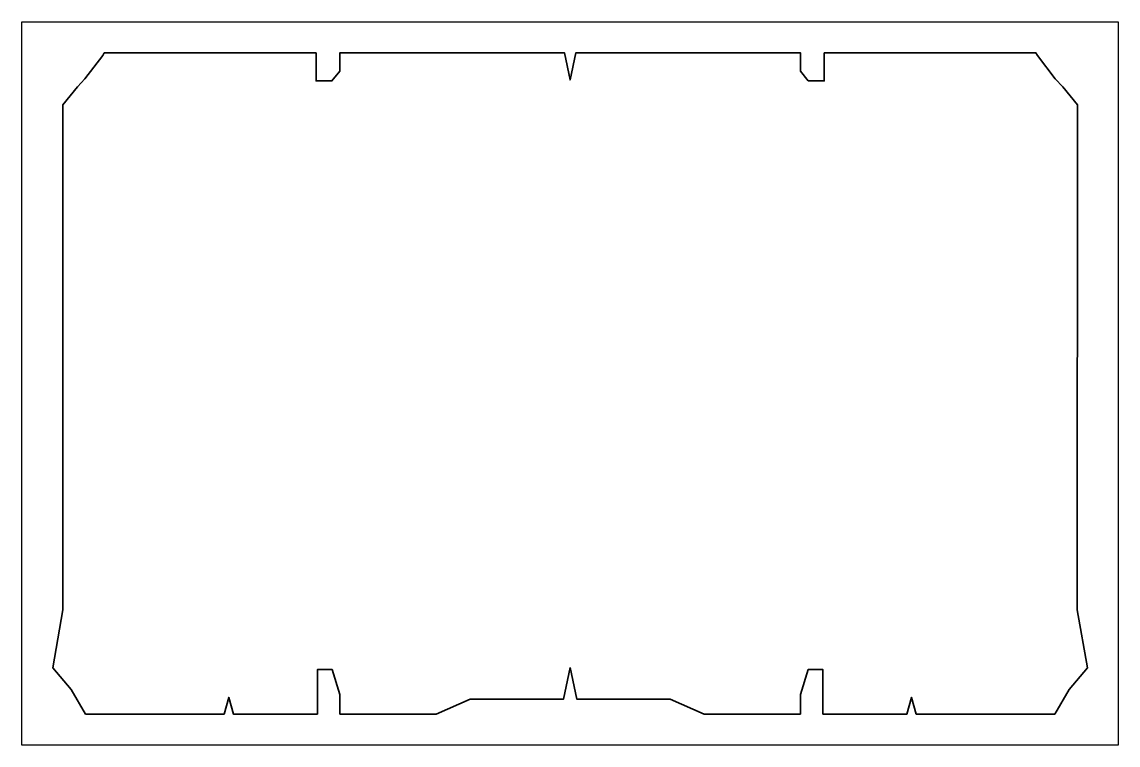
# Model space of a CAD drawing. Header units: millimetres. Extents: x -72 to 282, y 32 to 265.
import ezdxf

# ---------------------------------------------------------------- set-up
doc = ezdxf.new("R2010")
doc.units = ezdxf.units.MM
doc.header["$MEASUREMENT"] = 0
doc.layers.get('0').update_dxf_attribs({"lineweight": 0})
doc.layers.add('Safety', color=7, linetype='Continuous', lineweight=0)

msp = doc.modelspace()

# ---------------------------------------------------------------- linework, layer by layer
at = {"color": 18, "lineweight": 35, "true_color": 0x000000}
msp.add_lwpolyline([(105.18, 57.11), (107.28, 46.96), (137.39, 46.95), (148.37, 42.14), (179.4, 42.14), (179.4, 48.44), (181.96, 56.47), (186.65, 56.47), (186.65, 42.14), (213.73, 42.14), (215.25, 47.5), (216.76, 42.14), (261.4, 42.14), (266.11, 50.1), (271.94, 56.99), (268.7, 75.72), (268.74, 238.53), (263.98, 244.29), (261.6, 246.87), (255.83, 254.43), (255.37, 255.26), (187.08, 255.26), (187.08, 246.23), (181.97, 246.23), (179.45, 249.36), (179.45, 255.26), (106.98, 255.26), (105.18, 246.56), (103.38, 255.26), (30.9, 255.26), (30.9, 249.36), (28.38, 246.23), (23.27, 246.23), (23.27, 255.26), (-45.02, 255.26), (-45.47, 254.43), (-51.25, 246.87), (-53.63, 244.29), (-58.39, 238.53), (-58.35, 75.72), (-61.58, 56.99), (-55.76, 50.1), (-51.05, 42.14), (-6.41, 42.14), (-4.89, 47.5), (-3.38, 42.14), (23.7, 42.14), (23.7, 56.47), (28.4, 56.47), (30.95, 48.44), (30.95, 42.14), (61.98, 42.14), (72.97, 46.95), (103.07, 46.96)], close=True, dxfattribs=at)
at = {"layer": 'Safety', "color": 18, "lineweight": 25, "true_color": 0x000000}
msp.add_lwpolyline([(281.84, 32.14), (-71.58, 32.14), (-71.58, 265.26), (281.84, 265.26)], close=True, dxfattribs=at)

doc.saveas('drawing.dxf')
